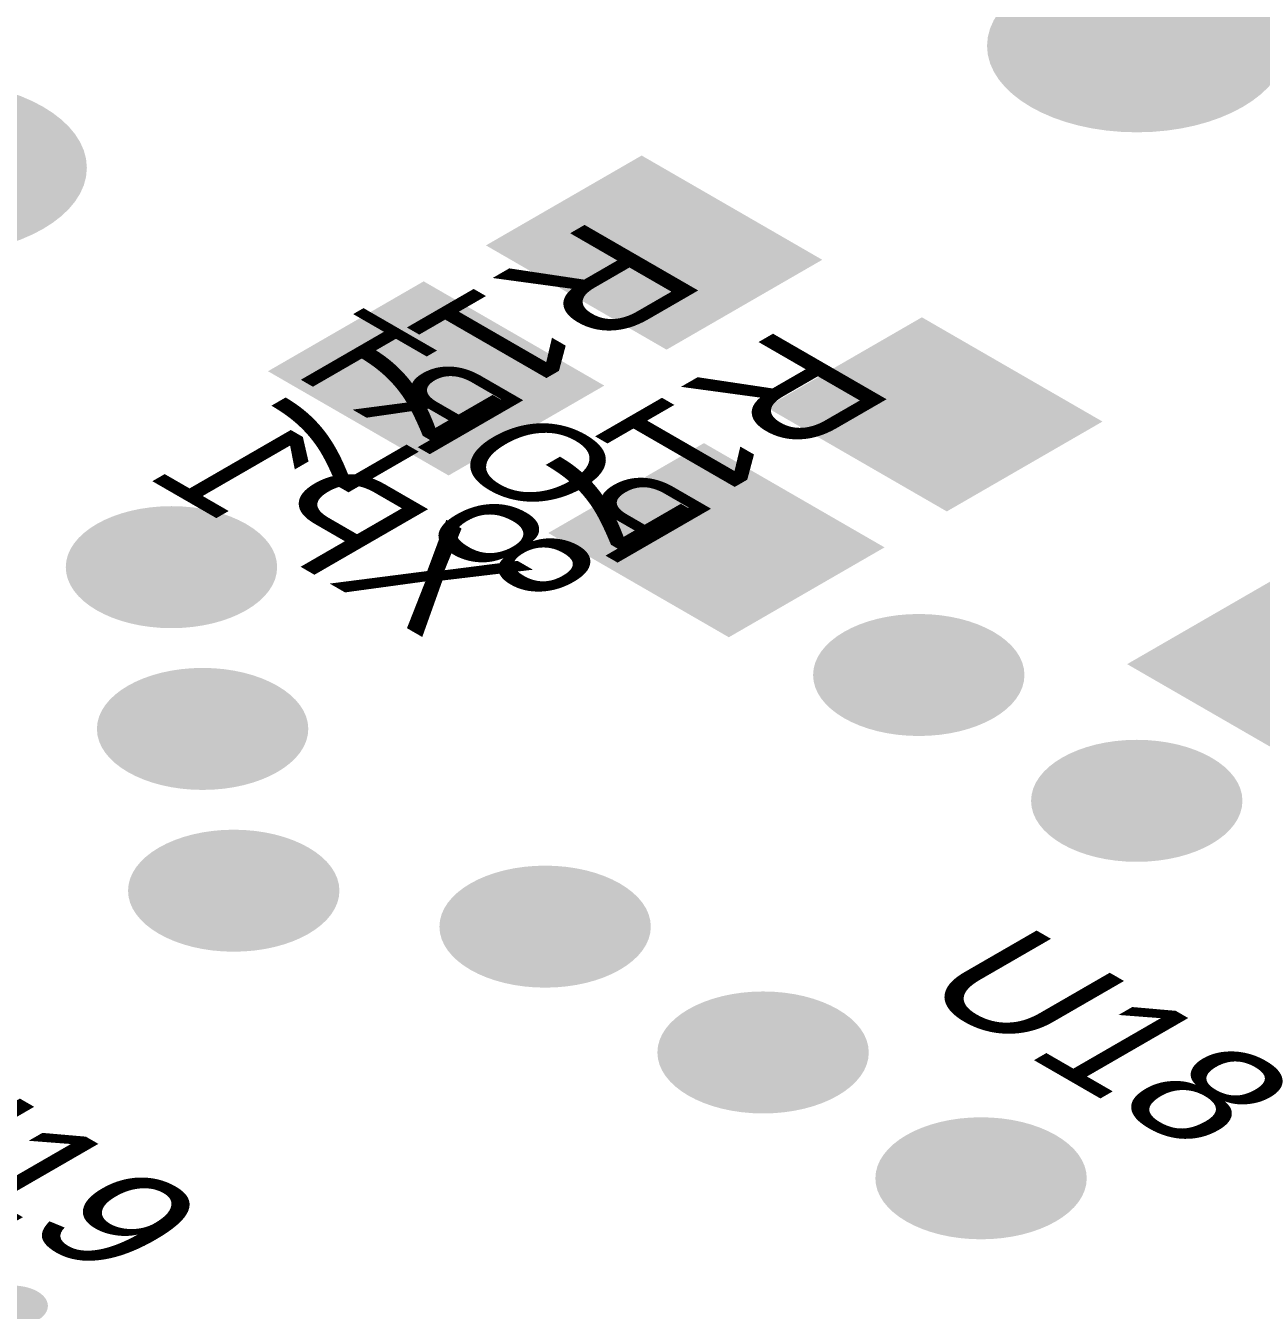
# Model space of a CAD drawing. Header units: millimetres. Extents: x -6 to 177, y -65 to 42.
# Drawn here: x 49.38 to 56.39, y -14.83 to -7.54 of the extents above; entities that cross this region are included whole.
import ezdxf

# ---------------------------------------------------------------- set-up
doc = ezdxf.new("R2010")
doc.units = ezdxf.units.MM
for name, color, linetype, true_color in [('Bottom Layer- Bottom', 7, 'Continuous', 0xffffff), ('Bottom Overlay- Bot Silk', 7, 'Continuous', 0xffffff), ('Bottom Solder- Bot Mask', 7, 'Continuous', 0xffffff), ('Multi-Layer', 7, 'Continuous', 0xffffff), ('Pad Holes', 7, 'Continuous', 0xffffff), ('Top Layer- Top', 7, 'Continuous', 0xffffff), ('Top Overlay- Top Silk', 7, 'Continuous', 0xffffff), ('Top Paste- Top Paste', 7, 'Continuous', 0xffffff), ('Top Solder- Top Mask', 7, 'Continuous', 0xffffff), ('Via Holes', 7, 'Continuous', 0xffffff)]:
    doc.layers.add(name, color=color, linetype=linetype, true_color=true_color)
doc.styles.add('Arial', font='')
doc.styles.get('Arial').set_extended_font_data('Arial')

# ---------------------------------------------------------------- blocks, each defined once
blk = doc.blocks.new('RES_0805_2012_239')
at = {"layer": 'Top Layer- Top', "linetype": 'Continuous', "lineweight": 18}
for points in [[(52.8739, -8.3181), (53.8285, -8.8692), (53.0153, -9.3387), (52.0607, -8.7875)], [(51.6365, -9.0325), (52.5911, -9.5836), (51.7779, -10.0531), (50.8233, -9.502)]]:
    blk.add_hatch(color=7, dxfattribs=at).paths.add_polyline_path(points, flags=0)
at = {"layer": 'Top Paste- Top Paste', "linetype": 'Continuous', "lineweight": 18}
for points in [[(52.8739, -8.3181), (53.8285, -8.8692), (53.0153, -9.3387), (52.0607, -8.7875)], [(51.6365, -9.0325), (52.5911, -9.5836), (51.7779, -10.0531), (50.8233, -9.502)]]:
    blk.add_hatch(color=7, dxfattribs=at).paths.add_polyline_path(points, flags=0)
at = {"layer": 'Top Solder- Top Mask', "linetype": 'Continuous', "lineweight": 18}
for points in [[(52.8739, -8.2772), (53.8992, -8.8692), (53.0153, -9.3795), (51.99, -8.7875)], [(51.6365, -8.9917), (52.6618, -9.5836), (51.7779, -10.0939), (50.7526, -9.502)]]:
    blk.add_hatch(color=7, dxfattribs=at).paths.add_polyline_path(points, flags=0)
blk = doc.blocks.new('PLD_2_B_178')
at = {"layer": 'Bottom Layer- Bottom', "linetype": 'Continuous', "lineweight": 18}
h = blk.add_hatch(color=7, dxfattribs=at)
edge = h.paths.add_edge_path(flags=0)
edge.add_ellipse((48.8743, -8.3471), major_axis=(-0.8, 0), ratio=0.57735, start_angle=0, end_angle=360)
blk.add_hatch(color=7, dxfattribs=at).paths.add_polyline_path([(48.2097, -9.3841), (47.0783, -10.0373), (45.9469, -9.3841), (47.0783, -8.7309)], flags=0)
at = {"layer": 'Bottom Solder- Bot Mask', "linetype": 'Continuous', "lineweight": 18}
h = blk.add_hatch(color=7, dxfattribs=at)
edge = h.paths.add_edge_path(flags=0)
edge.add_ellipse((48.8743, -8.3471), major_axis=(-0.85, 0), ratio=0.57735, start_angle=0, end_angle=360)
blk.add_hatch(color=7, dxfattribs=at).paths.add_polyline_path([(48.2804, -9.3841), (47.0783, -10.0781), (45.8762, -9.3841), (47.0783, -8.6901)], flags=0)
at = {"layer": 'Multi-Layer', "linetype": 'Continuous', "lineweight": 18}
h = blk.add_hatch(color=9, dxfattribs=at)
edge = h.paths.add_edge_path(flags=0)
edge.add_ellipse((48.8743, -8.3471), major_axis=(-0.8, 0), ratio=0.57735, start_angle=0, end_angle=360)
blk.add_hatch(color=9, dxfattribs=at).paths.add_polyline_path([(48.2097, -9.3841), (47.0783, -10.0373), (45.9469, -9.3841), (47.0783, -8.7309)], flags=0)
at = {"layer": 'Pad Holes', "linetype": 'Continuous', "lineweight": 18}
h = blk.add_hatch(color=7, dxfattribs=at)
edge = h.paths.add_edge_path(flags=0)
edge.add_ellipse((48.8743, -8.3471), major_axis=(-0.5, 0), ratio=0.57735, start_angle=0, end_angle=360)
h = blk.add_hatch(color=7, dxfattribs=at)
edge = h.paths.add_edge_path(flags=0)
edge.add_ellipse((47.0783, -9.3841), major_axis=(-0.5, 0), ratio=0.57735, start_angle=0, end_angle=360)
at = {"layer": 'Top Layer- Top', "linetype": 'Continuous', "lineweight": 18}
h = blk.add_hatch(color=7, dxfattribs=at)
edge = h.paths.add_edge_path(flags=0)
edge.add_ellipse((48.8743, -8.3471), major_axis=(-0.8, 0), ratio=0.57735, start_angle=0, end_angle=360)
blk.add_hatch(color=7, dxfattribs=at).paths.add_polyline_path([(48.2097, -9.3841), (47.0783, -10.0373), (45.9469, -9.3841), (47.0783, -8.7309)], flags=0)
at = {"layer": 'Top Solder- Top Mask', "linetype": 'Continuous', "lineweight": 18}
h = blk.add_hatch(color=7, dxfattribs=at)
edge = h.paths.add_edge_path(flags=0)
edge.add_ellipse((48.8743, -8.3471), major_axis=(-0.85, 0), ratio=0.57735, start_angle=0, end_angle=360)
blk.add_hatch(color=7, dxfattribs=at).paths.add_polyline_path([(48.2804, -9.3841), (47.0783, -10.0781), (45.8762, -9.3841), (47.0783, -8.6901)], flags=0)
blk = doc.blocks.new('LQFP_48_174')
at = {"layer": 'Top Layer- Top', "linetype": 'Continuous', "lineweight": 18}
h = blk.add_hatch(color=7, dxfattribs=at)
edge = h.paths.add_edge_path(flags=0)
edge.add_ellipse((49.303, -14.8092), major_axis=(-0.15, 0), ratio=0.57735, start_angle=135, end_angle=315)
edge.add_line((49.197, -14.748), (48.5606, -15.1154))
edge.add_ellipse((48.6666, -15.1766), major_axis=(-0.15, 0), ratio=0.57735, start_angle=315, end_angle=495)
edge.add_line((48.7727, -15.2379), (49.4091, -14.8704))
at = {"layer": 'Top Paste- Top Paste', "linetype": 'Continuous', "lineweight": 18}
h = blk.add_hatch(color=7, dxfattribs=at)
edge = h.paths.add_edge_path(flags=0)
edge.add_ellipse((49.303, -14.8092), major_axis=(-0.15, 0), ratio=0.57735, start_angle=135, end_angle=315)
edge.add_line((49.197, -14.748), (48.5606, -15.1154))
edge.add_ellipse((48.6666, -15.1766), major_axis=(-0.15, 0), ratio=0.57735, start_angle=315, end_angle=495)
edge.add_line((48.7727, -15.2379), (49.4091, -14.8704))
at = {"layer": 'Top Solder- Top Mask', "linetype": 'Continuous', "lineweight": 18}
h = blk.add_hatch(color=7, dxfattribs=at)
edge = h.paths.add_edge_path(flags=0)
edge.add_ellipse((49.303, -14.8092), major_axis=(-0.2, 0), ratio=0.57735, start_angle=135, end_angle=315)
edge.add_line((49.1616, -14.7276), (48.5252, -15.095))
edge.add_ellipse((48.6666, -15.1766), major_axis=(-0.2, 0), ratio=0.57735, start_angle=315, end_angle=495)
edge.add_line((48.808, -15.2583), (49.4444, -14.8909))
blk = doc.blocks.new('PW_5_B_71')
at = {"layer": 'Bottom Layer- Bottom', "linetype": 'Continuous', "lineweight": 18}
h = blk.add_hatch(color=7, dxfattribs=at)
edge = h.paths.add_edge_path(flags=0)
edge.add_ellipse((55.6847, -7.6547), major_axis=(-0.8, 0), ratio=0.57735, start_angle=0, end_angle=360)
at = {"layer": 'Bottom Solder- Bot Mask', "linetype": 'Continuous', "lineweight": 18}
h = blk.add_hatch(color=7, dxfattribs=at)
edge = h.paths.add_edge_path(flags=0)
edge.add_ellipse((55.6847, -7.6547), major_axis=(-0.85, 0), ratio=0.57735, start_angle=0, end_angle=360)
at = {"layer": 'Multi-Layer', "linetype": 'Continuous', "lineweight": 18}
h = blk.add_hatch(color=9, dxfattribs=at)
edge = h.paths.add_edge_path(flags=0)
edge.add_ellipse((55.6847, -7.6547), major_axis=(-0.8, 0), ratio=0.57735, start_angle=0, end_angle=360)
at = {"layer": 'Pad Holes', "linetype": 'Continuous', "lineweight": 18}
h = blk.add_hatch(color=7, dxfattribs=at)
edge = h.paths.add_edge_path(flags=0)
edge.add_ellipse((55.6847, -7.6547), major_axis=(-0.5, 0), ratio=0.57735, start_angle=0, end_angle=360)
at = {"layer": 'Top Layer- Top', "linetype": 'Continuous', "lineweight": 18}
h = blk.add_hatch(color=7, dxfattribs=at)
edge = h.paths.add_edge_path(flags=0)
edge.add_ellipse((55.6847, -7.6547), major_axis=(-0.8, 0), ratio=0.57735, start_angle=0, end_angle=360)
at = {"layer": 'Top Solder- Top Mask', "linetype": 'Continuous', "lineweight": 18}
h = blk.add_hatch(color=7, dxfattribs=at)
edge = h.paths.add_edge_path(flags=0)
edge.add_ellipse((55.6847, -7.6547), major_axis=(-0.85, 0), ratio=0.57735, start_angle=0, end_angle=360)
blk = doc.blocks.new('RES_0805_2012_69')
at = {"layer": 'Top Layer- Top', "linetype": 'Continuous', "lineweight": 18}
for points in [[(54.4649, -9.2366), (55.4195, -9.7878), (54.6063, -10.2572), (53.6517, -9.7061)], [(53.2275, -9.9511), (54.1821, -10.5022), (53.3689, -10.9717), (52.4143, -10.4205)]]:
    blk.add_hatch(color=7, dxfattribs=at).paths.add_polyline_path(points, flags=0)
at = {"layer": 'Top Paste- Top Paste', "linetype": 'Continuous', "lineweight": 18}
for points in [[(54.4649, -9.2366), (55.4195, -9.7878), (54.6063, -10.2572), (53.6517, -9.7061)], [(53.2275, -9.9511), (54.1821, -10.5022), (53.3689, -10.9717), (52.4143, -10.4205)]]:
    blk.add_hatch(color=7, dxfattribs=at).paths.add_polyline_path(points, flags=0)
at = {"layer": 'Top Solder- Top Mask', "linetype": 'Continuous', "lineweight": 18}
for points in [[(54.4649, -9.1958), (55.4902, -9.7878), (54.6063, -10.2981), (53.581, -9.7061)], [(53.2275, -9.9102), (54.2528, -10.5022), (53.3689, -11.0125), (52.3436, -10.4205)]]:
    blk.add_hatch(color=7, dxfattribs=at).paths.add_polyline_path(points, flags=0)
blk = doc.blocks.new('RES_0805_2012_25')
at = {"layer": 'Top Layer- Top', "linetype": 'Continuous', "lineweight": 18}
for points in [[(57.7515, -9.9813), (58.7061, -10.5324), (57.893, -11.0019), (56.9384, -10.4507)], [(56.5141, -10.6957), (57.4687, -11.2468), (56.6555, -11.7163), (55.7009, -11.1652)]]:
    blk.add_hatch(color=7, dxfattribs=at).paths.add_polyline_path(points, flags=0)
at = {"layer": 'Top Paste- Top Paste', "linetype": 'Continuous', "lineweight": 18}
for points in [[(57.7515, -9.9813), (58.7061, -10.5324), (57.893, -11.0019), (56.9384, -10.4507)], [(56.5141, -10.6957), (57.4687, -11.2468), (56.6555, -11.7163), (55.7009, -11.1652)]]:
    blk.add_hatch(color=7, dxfattribs=at).paths.add_polyline_path(points, flags=0)
at = {"layer": 'Top Solder- Top Mask', "linetype": 'Continuous', "lineweight": 18}
for points in [[(57.7515, -9.9404), (58.7768, -10.5324), (57.893, -11.0427), (56.8676, -10.4507)], [(56.5141, -10.6549), (57.5394, -11.2468), (56.6555, -11.7571), (55.6302, -11.1652)]]:
    blk.add_hatch(color=7, dxfattribs=at).paths.add_polyline_path(points, flags=0)

msp = doc.modelspace()

# ---------------------------------------------------------------- hatches: boundary and pattern name
at = {"layer": 'Bottom Layer- Bottom', "linetype": 'Continuous', "lineweight": 18}
h = msp.add_hatch(color=7, dxfattribs=at)
edge = h.paths.add_edge_path(flags=0)
edge.add_ellipse((50.2046, -10.6145), major_axis=(-0.55, 0), ratio=0.57735, start_angle=0, end_angle=360)
h = msp.add_hatch(color=7, dxfattribs=at)
edge = h.paths.add_edge_path(flags=0)
edge.add_ellipse((54.4472, -11.2268), major_axis=(-0.55, 0), ratio=0.57735, start_angle=0, end_angle=360)
h = msp.add_hatch(color=7, dxfattribs=at)
edge = h.paths.add_edge_path(flags=0)
edge.add_ellipse((50.3814, -11.533), major_axis=(-0.55, 0), ratio=0.57735, start_angle=0, end_angle=360)
h = msp.add_hatch(color=7, dxfattribs=at)
edge = h.paths.add_edge_path(flags=0)
edge.add_ellipse((55.6847, -11.9413), major_axis=(-0.55, 0), ratio=0.57735, start_angle=0, end_angle=360)
h = msp.add_hatch(color=7, dxfattribs=at)
edge = h.paths.add_edge_path(flags=0)
edge.add_ellipse((50.5581, -12.4516), major_axis=(-0.55, 0), ratio=0.57735, start_angle=0, end_angle=360)
h = msp.add_hatch(color=7, dxfattribs=at)
edge = h.paths.add_edge_path(flags=0)
edge.add_ellipse((52.3259, -12.6557), major_axis=(-0.55, 0), ratio=0.57735, start_angle=0, end_angle=360)
h = msp.add_hatch(color=7, dxfattribs=at)
edge = h.paths.add_edge_path(flags=0)
edge.add_ellipse((53.5633, -13.3701), major_axis=(-0.55, 0), ratio=0.57735, start_angle=0, end_angle=360)
h = msp.add_hatch(color=7, dxfattribs=at)
edge = h.paths.add_edge_path(flags=0)
edge.add_ellipse((54.8008, -14.0846), major_axis=(-0.55, 0), ratio=0.57735, start_angle=0, end_angle=360)
at = {"layer": 'Bottom Solder- Bot Mask', "linetype": 'Continuous', "lineweight": 18}
h = msp.add_hatch(color=7, dxfattribs=at)
edge = h.paths.add_edge_path(flags=0)
edge.add_ellipse((50.2046, -10.6145), major_axis=(-0.6, 0), ratio=0.57735, start_angle=0, end_angle=360)
h = msp.add_hatch(color=7, dxfattribs=at)
edge = h.paths.add_edge_path(flags=0)
edge.add_ellipse((54.4472, -11.2268), major_axis=(-0.6, 0), ratio=0.57735, start_angle=0, end_angle=360)
h = msp.add_hatch(color=7, dxfattribs=at)
edge = h.paths.add_edge_path(flags=0)
edge.add_ellipse((50.3814, -11.533), major_axis=(-0.6, 0), ratio=0.57735, start_angle=0, end_angle=360)
h = msp.add_hatch(color=7, dxfattribs=at)
edge = h.paths.add_edge_path(flags=0)
edge.add_ellipse((55.6847, -11.9413), major_axis=(-0.6, 0), ratio=0.57735, start_angle=0, end_angle=360)
h = msp.add_hatch(color=7, dxfattribs=at)
edge = h.paths.add_edge_path(flags=0)
edge.add_ellipse((50.5581, -12.4516), major_axis=(-0.6, 0), ratio=0.57735, start_angle=0, end_angle=360)
h = msp.add_hatch(color=7, dxfattribs=at)
edge = h.paths.add_edge_path(flags=0)
edge.add_ellipse((52.3259, -12.6557), major_axis=(-0.6, 0), ratio=0.57735, start_angle=0, end_angle=360)
h = msp.add_hatch(color=7, dxfattribs=at)
edge = h.paths.add_edge_path(flags=0)
edge.add_ellipse((53.5633, -13.3701), major_axis=(-0.6, 0), ratio=0.57735, start_angle=0, end_angle=360)
h = msp.add_hatch(color=7, dxfattribs=at)
edge = h.paths.add_edge_path(flags=0)
edge.add_ellipse((54.8008, -14.0846), major_axis=(-0.6, 0), ratio=0.57735, start_angle=0, end_angle=360)
at = {"layer": 'Top Layer- Top', "linetype": 'Continuous', "lineweight": 18}
h = msp.add_hatch(color=7, dxfattribs=at)
edge = h.paths.add_edge_path(flags=0)
edge.add_ellipse((50.2046, -10.6145), major_axis=(-0.55, 0), ratio=0.57735, start_angle=0, end_angle=360)
h = msp.add_hatch(color=7, dxfattribs=at)
edge = h.paths.add_edge_path(flags=0)
edge.add_ellipse((54.4472, -11.2268), major_axis=(-0.55, 0), ratio=0.57735, start_angle=0, end_angle=360)
h = msp.add_hatch(color=7, dxfattribs=at)
edge = h.paths.add_edge_path(flags=0)
edge.add_ellipse((50.3814, -11.533), major_axis=(-0.55, 0), ratio=0.57735, start_angle=0, end_angle=360)
h = msp.add_hatch(color=7, dxfattribs=at)
edge = h.paths.add_edge_path(flags=0)
edge.add_ellipse((55.6847, -11.9413), major_axis=(-0.55, 0), ratio=0.57735, start_angle=0, end_angle=360)
h = msp.add_hatch(color=7, dxfattribs=at)
edge = h.paths.add_edge_path(flags=0)
edge.add_ellipse((50.5581, -12.4516), major_axis=(-0.55, 0), ratio=0.57735, start_angle=0, end_angle=360)
h = msp.add_hatch(color=7, dxfattribs=at)
edge = h.paths.add_edge_path(flags=0)
edge.add_ellipse((52.3259, -12.6557), major_axis=(-0.55, 0), ratio=0.57735, start_angle=0, end_angle=360)
h = msp.add_hatch(color=7, dxfattribs=at)
edge = h.paths.add_edge_path(flags=0)
edge.add_ellipse((53.5633, -13.3701), major_axis=(-0.55, 0), ratio=0.57735, start_angle=0, end_angle=360)
h = msp.add_hatch(color=7, dxfattribs=at)
edge = h.paths.add_edge_path(flags=0)
edge.add_ellipse((54.8008, -14.0846), major_axis=(-0.55, 0), ratio=0.57735, start_angle=0, end_angle=360)
at = {"layer": 'Top Solder- Top Mask', "linetype": 'Continuous', "lineweight": 18}
h = msp.add_hatch(color=7, dxfattribs=at)
edge = h.paths.add_edge_path(flags=0)
edge.add_ellipse((50.2046, -10.6145), major_axis=(-0.6, 0), ratio=0.57735, start_angle=0, end_angle=360)
h = msp.add_hatch(color=7, dxfattribs=at)
edge = h.paths.add_edge_path(flags=0)
edge.add_ellipse((54.4472, -11.2268), major_axis=(-0.6, 0), ratio=0.57735, start_angle=0, end_angle=360)
h = msp.add_hatch(color=7, dxfattribs=at)
edge = h.paths.add_edge_path(flags=0)
edge.add_ellipse((50.3814, -11.533), major_axis=(-0.6, 0), ratio=0.57735, start_angle=0, end_angle=360)
h = msp.add_hatch(color=7, dxfattribs=at)
edge = h.paths.add_edge_path(flags=0)
edge.add_ellipse((55.6847, -11.9413), major_axis=(-0.6, 0), ratio=0.57735, start_angle=0, end_angle=360)
h = msp.add_hatch(color=7, dxfattribs=at)
edge = h.paths.add_edge_path(flags=0)
edge.add_ellipse((50.5581, -12.4516), major_axis=(-0.6, 0), ratio=0.57735, start_angle=0, end_angle=360)
h = msp.add_hatch(color=7, dxfattribs=at)
edge = h.paths.add_edge_path(flags=0)
edge.add_ellipse((52.3259, -12.6557), major_axis=(-0.6, 0), ratio=0.57735, start_angle=0, end_angle=360)
h = msp.add_hatch(color=7, dxfattribs=at)
edge = h.paths.add_edge_path(flags=0)
edge.add_ellipse((53.5633, -13.3701), major_axis=(-0.6, 0), ratio=0.57735, start_angle=0, end_angle=360)
h = msp.add_hatch(color=7, dxfattribs=at)
edge = h.paths.add_edge_path(flags=0)
edge.add_ellipse((54.8008, -14.0846), major_axis=(-0.6, 0), ratio=0.57735, start_angle=0, end_angle=360)
at = {"layer": 'Via Holes', "linetype": 'Continuous', "lineweight": 18}
h = msp.add_hatch(color=7, dxfattribs=at)
edge = h.paths.add_edge_path(flags=0)
edge.add_ellipse((50.2046, -10.6145), major_axis=(-0.3, 0), ratio=0.57735, start_angle=0, end_angle=360)
h = msp.add_hatch(color=7, dxfattribs=at)
edge = h.paths.add_edge_path(flags=0)
edge.add_ellipse((54.4472, -11.2268), major_axis=(-0.3, 0), ratio=0.57735, start_angle=0, end_angle=360)
h = msp.add_hatch(color=7, dxfattribs=at)
edge = h.paths.add_edge_path(flags=0)
edge.add_ellipse((50.3814, -11.533), major_axis=(-0.3, 0), ratio=0.57735, start_angle=0, end_angle=360)
h = msp.add_hatch(color=7, dxfattribs=at)
edge = h.paths.add_edge_path(flags=0)
edge.add_ellipse((55.6847, -11.9413), major_axis=(-0.3, 0), ratio=0.57735, start_angle=0, end_angle=360)
h = msp.add_hatch(color=7, dxfattribs=at)
edge = h.paths.add_edge_path(flags=0)
edge.add_ellipse((50.5581, -12.4516), major_axis=(-0.3, 0), ratio=0.57735, start_angle=0, end_angle=360)
h = msp.add_hatch(color=7, dxfattribs=at)
edge = h.paths.add_edge_path(flags=0)
edge.add_ellipse((52.3259, -12.6557), major_axis=(-0.3, 0), ratio=0.57735, start_angle=0, end_angle=360)
h = msp.add_hatch(color=7, dxfattribs=at)
edge = h.paths.add_edge_path(flags=0)
edge.add_ellipse((53.5633, -13.3701), major_axis=(-0.3, 0), ratio=0.57735, start_angle=0, end_angle=360)
h = msp.add_hatch(color=7, dxfattribs=at)
edge = h.paths.add_edge_path(flags=0)
edge.add_ellipse((54.8008, -14.0846), major_axis=(-0.3, 0), ratio=0.57735, start_angle=0, end_angle=360)

# ---------------------------------------------------------------- linework, layer by layer
at = {"color": 252, "linetype": 'Continuous', "lineweight": 13}
for points, degree in [([(44.1942, 4.2866), (70.0036, -10.6145)], 1), ([(67.8822, -11.0227), (65.7904, -9.815), (61.6067, -7.3995), (55.3311, -3.7763), (49.0555, -0.1531), (44.8718, 2.2624), (42.78, 3.4701)], 3), ([(44.1942, 3.0619), (70.0036, -11.8392)], 1), ([(67.8822, -12.2475), (65.7904, -11.0397), (61.6067, -8.6242), (55.3311, -5.001), (49.0555, -1.3778), (44.8718, 1.0376), (42.78, 2.2454)], 3), ([(-6.364, 0.8165), (2.9463, -4.5588), (21.5668, -15.3093), (49.4975, -31.4351), (77.4282, -47.5609), (96.0487, -58.3115), (105.3589, -63.6867)], 3), ([(-6.364, -0.4082), (2.9463, -5.7835), (21.5668, -16.5341), (49.4975, -32.6599), (77.4282, -48.7857), (96.0487, -59.5362), (105.3589, -64.9115)], 3)]:
    msp.add_open_spline(points, degree=degree, dxfattribs=at)
at = {"color": 163, "linetype": 'Continuous', "lineweight": 18}
for points, degree in [([(44.1942, 3.0619), (70.0036, -11.8392)], 1), ([(42.78, 2.2454), (44.8718, 1.0376), (49.0555, -1.3778), (55.3311, -5.001), (61.6067, -8.6242), (65.7904, -11.0397), (67.8822, -12.2475)], 3), ([(-6.364, -0.4082), (2.9463, -5.7835), (21.5668, -16.5341), (49.4975, -32.6599), (77.4282, -48.7857), (96.0487, -59.5362), (105.3589, -64.9115)], 3)]:
    msp.add_open_spline(points, degree=degree, dxfattribs=at)

# ---------------------------------------------------------------- block references
for name in ['PW_5_B_71', 'PLD_2_B_178', 'RES_0805_2012_239', 'RES_0805_2012_69', 'RES_0805_2012_25', 'LQFP_48_174']:
    msp.add_blockref(name, (0, 0), dxfattribs=at)

# ---------------------------------------------------------------- texts
at = {"layer": 'Bottom Overlay- Bot Silk', "color": 44, "linetype": 'Continuous', "lineweight": 13, "extrusion": (0, -0.816497, -0.57735), "attachment_point": 7, "text_direction": (-0.707107, 0.408248, -0.57735), "line_spacing_factor": 1.047437, "style": 'Arial'}
for s, insert, char_height in [('\\fArial|b0|i0;\\W0.9964;PORT', (52.7905, -10.6281, 0.0858), 0.750001), ('\\fArial|b0|i0;\\W0.9352;XP1', (51.6473, -11.022, 0.1043), 0.912)]:
    msp.add_mtext(s, dxfattribs=dict(at, insert=insert, char_height=char_height))
at = {"layer": 'Top Overlay- Top Silk', "color": 2, "linetype": 'Continuous', "lineweight": 13, "extrusion": (0, 0.816497, 0.57735), "char_height": 0.912, "attachment_point": 7, "line_spacing_factor": 1.047437, "style": 'Arial'}
for s, insert, text_direction in [('\\fArial|b0|i0;\\W0.9760;R177', (52.6221, -8.6295, -0.1517), (-0.707107, -0.408248, 0.57735)), ('\\fArial|b0|i0;\\W0.9769;R178', (53.6827, -9.2419, -0.1517), (-0.707107, -0.408248, 0.57735)), ('\\fArial|b0|i0;\\W0.9701;U18', (54.3947, -13.0164, 0.1601), (0.707107, -0.408248, 0.57735)), ('\\fArial|b0|i0;\\W0.9701;U19', (48.2075, -13.7309, 0.1601), (0.707107, -0.408248, 0.57735))]:
    msp.add_mtext(s, dxfattribs=dict(at, insert=insert, text_direction=text_direction))

doc.saveas('drawing.dxf')
